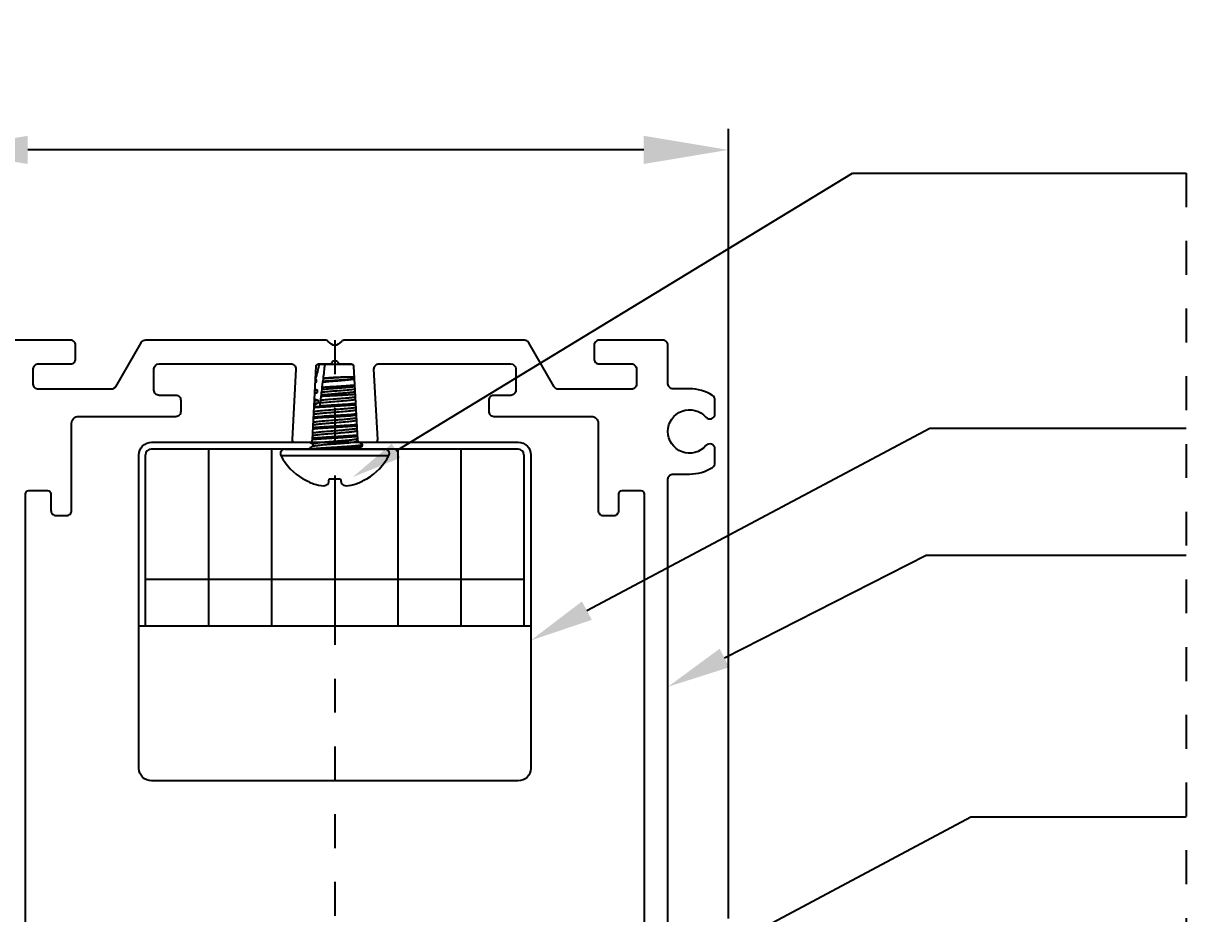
# Model space of a CAD drawing. Extents: x -5.1 to 5.8, y -1.4 to 4.4.
# Drawn here: x -0.919 to 2.579, y 1.807 to 4.435 of the extents above; entities that cross this region are included whole.
import ezdxf
from ezdxf import colors
from ezdxf.entities.mleader import LeaderData, LeaderLine
from ezdxf.math import Vec2, Vec3

# ---------------------------------------------------------------- set-up
doc = ezdxf.new("R2010")
doc.units = 0
doc.header["$LTSCALE"] = 0.5
doc.header["$MEASUREMENT"] = 0
doc.linetypes.add('PHANTOM', pattern=[0.5, 0.25, -0.05, 0.05, -0.05, 0.05, -0.05])
doc.layers.get('Defpoints').update_dxf_attribs({"linetype": 'CONTINUOUS'})
doc.layers.add('Construction', color=60, linetype='PHANTOM', plot=False)
doc.layers.add('CUST DWG', color=60, linetype='CONTINUOUS', lineweight=20)
for name, color, linetype in [('Driver', 210, 'CONTINUOUS'), ('FAB DWG', 221, 'CONTINUOUS'), ('Hardware', 242, 'CONTINUOUS'), ('Housing', 150, 'CONTINUOUS')]:
    doc.layers.add(name, color=color, linetype=linetype)
doc.styles.add('LSAD_Standard', font='arial.ttf')
doc.styles.get("Standard").update_dxf_attribs({"font": 'arial.ttf'})
doc.dimstyles.new('LSAD_CustDims', dxfattribs={"dimtxt": 1, "dimasz": 1, "dimexe": 0.0625, "dimexo": 0.042969, "dimgap": 0.0625, "dimtad": 0, "dimtih": 1, "dimtoh": 1, "dimdec": 3, "dimzin": 0, "dimdsep": 46, "dimlunit": 4, "dimtxsty": 'Standard', "dimcen": 0.125, "dimclrd": 256, "dimclre": 256, "dimclrt": 256, "dimadec": 0, "dimazin": 0, "dimtfac": 1, "dimtdec": 3, "dimtix": 1, "dimtofl": 0, "dimtmove": 0, "dimatfit": 3, "dimfxl": 1, "dimfrac": 2, "dimtolj": 1, "dimtzin": 0, "dimarcsym": 0})

# ---------------------------------------------------------------- blocks, each defined once
blk = doc.blocks.new('*D3')
at = {"layer": 'CUST DWG', "lineweight": -2, "ltscale": 0.5, "transparency": 16777216}
for p, q in [((-1.1569, 1.7916), (-1.1569, 4.1245)), ((1.1619, 1.7916), (1.1619, 4.1245)), ((-1.1569, 4.062), (-1.4069, 4.062)), ((0.9119, 4.062), (-0.9069, 4.062))]:
    blk.add_line(p, q, dxfattribs=at)
at = {"layer": 'CUST DWG', "ltscale": 0.5, "transparency": 16777216}
for points in [[(-0.9069, 4.1036), (-0.9069, 4.0203), (-1.1569, 4.062)], [(0.9119, 4.1036), (0.9119, 4.0203), (1.1619, 4.062)]]:
    blk.add_solid(points, dxfattribs=at)
at = {"layer": 'Defpoints', "color": 0, "ltscale": 0.5, "transparency": 16777216}
for p in [(-1.1569, 4.062), (-1.1569, 1.7487), (1.1619, 1.7487)]:
    blk.add_point(p, dxfattribs=at)
at = {"layer": 'CUST DWG', "ltscale": 0.5, "transparency": 16777216, "insert": (-2.6509, 4.062), "char_height": 0.25, "width": 2.49899, "attachment_point": 5}
blk.add_mtext('\\A1;2 3/8" CEILING OPENING', dxfattribs=at)

msp = doc.modelspace()

# ---------------------------------------------------------------- linework, layer by layer
at = {"layer": 'Construction', "ltscale": 0.5, "transparency": 16777216}
for p, q in [((2.514, 3.9933), (2.5139, -1.27)), ((0, 3.5), (0, 0))]:
    msp.add_line(p, q, dxfattribs=at)
at = {"layer": 'Driver', "transparency": 16777216}
for p, q in [((-0.5592, 2.6551), (-0.5592, 3.1614)), ((0.5408, 3.1784), (-0.5422, 3.1784)), ((-0.3731, 3.1784), (-0.3731, 2.6551)), ((-0.1869, 3.1784), (-0.1869, 2.6551)), ((0.1855, 3.1784), (0.1855, 2.6551)), ((0.3717, 3.1784), (0.3717, 2.6551)), ((0.5578, 3.1614), (0.5578, 2.6551)), ((0, 3.0903), (0, 2.6551)), ((0.5578, 2.7931), (-0.5592, 2.7931)), ((0.5778, 2.6551), (-0.5792, 2.6551))]:
    msp.add_line(p, q, dxfattribs=at)
msp.add_lwpolyline([(-0.5785, 2.2354), (-0.5785, 3.1614, -0.414214), (-0.5415, 3.1984), (0.5415, 3.1984, -0.414214), (0.5785, 3.1614), (0.5785, 2.2354, -0.414214), (0.5415, 2.1984), (-0.5415, 2.1984, -0.414214)], format="xyb", close=True, dxfattribs=at)
for centre, start, end in [((-0.5422, 3.1614), 90, 180), ((0.5408, 3.1614), 0, 90)]:
    msp.add_arc(centre, 0.017, start, end, dxfattribs=at)
at = {"layer": 'Hardware', "linetype": 'Continuous', "lineweight": 25, "transparency": 16777216}
for p, q in [((-0.0462, 3.4284), (-0.0523, 3.4284)), ((-0.0289, 3.4284), (-0.0462, 3.4284)), ((0.0523, 3.4284), (-0.0289, 3.4284)), ((-0.0372, 3.3604), (-0.0353, 3.3765)), ((-0.035, 3.3787), (-0.034, 3.3866)), ((0.0566, 3.391), (0.0226, 3.391)), ((-0.0428, 3.3154), (-0.0418, 3.3233)), ((-0.0405, 3.3336), (-0.0399, 3.3392)), ((-0.0389, 3.347), (-0.0379, 3.355)), ((-0.0443, 3.3034), (-0.0612, 3.3034)), ((-0.0443, 3.3034), (-0.0439, 3.3064)), ((0.0651, 3.2331), (0.0651, 3.2405)), ((-0.0651, 3.194), (-0.0651, 3.1866)), ((0.0651, 3.2018), (0.0651, 3.2093)), ((0.082, 3.1881), (0.082, 3.1921)), ((-0.1595, 3.1592), (0.1595, 3.1592)), ((-0.148, 3.1784), (0.148, 3.1784)), ((-0.0948, 3.0903), (-0.0933, 3.0903)), ((-0.0193, 3.0758), (-0.0167, 3.0903)), ((-0.0167, 3.0903), (0.0167, 3.0903)), ((0.0167, 3.0903), (0.0193, 3.0758)), ((0.0933, 3.0903), (0.0948, 3.0903))]:
    msp.add_line(p, q, dxfattribs=at)
for centre, radius, start, end in [((-0.148, 3.1653), 0.013, 90, 207.9938), ((0, 3.244), 0.1806, 207.9938, 238.3387), ((0, 3.244), 0.1806, 301.6613, 332.0062), ((0.148, 3.1653), 0.013, 332.0062, 90), ((-0.0004, 3.2462), 0.1815, 239.229, 249.8813), ((0.0004, 3.2462), 0.1815, 290.1187, 300.771), ((-0.0169, 3.2198), 0.1512, 252.3082, 263.939), ((-0.0439, 3.1111), 0.0431, 284.8076, 304.868), ((0.0439, 3.1111), 0.0431, 235.132, 255.1924), ((0.0169, 3.2198), 0.1512, 276.061, 287.6918)]:
    msp.add_arc(centre, radius, start, end, dxfattribs=at)
for start_param, end_param in [(5.267834, 5.285097), (5.338078, 5.356179), (5.412021, 5.431208)]:
    msp.add_ellipse((0, 3.6638), major_axis=(0, -0.5301), ratio=0.122785, start_param=start_param, end_param=end_param, dxfattribs=at)
for points in [[(-0.0462, 3.4284), (-0.0499, 3.414), (-0.0536, 3.3996), (-0.0573, 3.3851)], [(-0.034, 3.3873), (-0.0323, 3.401), (-0.0306, 3.4147), (-0.0289, 3.4284)], [(-0.0547, 3.3765), (-0.0556, 3.376), (-0.0565, 3.3755), (-0.0574, 3.375)], [(-0.0574, 3.3762), (-0.0565, 3.3763), (-0.0556, 3.3764), (-0.0547, 3.3765)], [(-0.0573, 3.3851), (-0.0567, 3.3848), (-0.056, 3.3846), (-0.0553, 3.3843)], [(-0.057, 3.384), (-0.0564, 3.3841), (-0.0559, 3.3842), (-0.0553, 3.3843)], [(-0.0353, 3.3765), (-0.0352, 3.3772), (-0.0351, 3.3779), (-0.035, 3.3787)], [(-0.034, 3.3866), (-0.034, 3.3868), (-0.034, 3.387), (-0.034, 3.3873)], [(0.0226, 3.391), (0.0153, 3.3905), (0.0078, 3.39), (0, 3.3896)], [(0, 3.3893), (0.0074, 3.3898), (0.0152, 3.3904), (0.0226, 3.391)], [(-0.0605, 3.3267), (-0.057, 3.3252), (-0.0534, 3.3238), (-0.0498, 3.3224)], [(-0.0593, 3.3561), (-0.0571, 3.3551), (-0.055, 3.3542), (-0.0528, 3.3533)], [(-0.0521, 3.3456), (-0.0544, 3.3444), (-0.0568, 3.3431), (-0.0592, 3.3418)], [(-0.0399, 3.3392), (-0.0277, 3.3402), (-0.0139, 3.3413), (0, 3.3423)], [(-0.0603, 3.321), (-0.0577, 3.3215), (-0.0543, 3.3219), (-0.0498, 3.3224)], [(-0.0645, 3.2182), (-0.0649, 3.2179), (-0.0654, 3.2176), (-0.0658, 3.2174)], [(-0.0654, 3.2251), (-0.0653, 3.225), (-0.0652, 3.225), (-0.0651, 3.2249)], [(0.0645, 3.2402), (0.0645, 3.2402), (0.0645, 3.2402), (0.0646, 3.2402)], [(0.0645, 3.2089), (0.0651, 3.2093), (0.0656, 3.2096), (0.0662, 3.2099)]]:
    msp.add_open_spline(points, degree=3, dxfattribs=at)
for points, knots in [([(-0.0379, 3.355), (-0.0378, 3.3561), (-0.0376, 3.3572), (-0.0375, 3.3583), (-0.0374, 3.359), (-0.0373, 3.3597), (-0.0372, 3.3604)], [0, 0, 0, 0, 0.0001874354, 0.0001874354, 0.0001874354, 0.0003074882, 0.0003074882, 0.0003074882, 0.0003074882]), ([(-0.0379, 3.355), (-0.0323, 3.3555), (-0.0261, 3.3561), (-0.0131, 3.3571), (-0.0064, 3.3576), (0, 3.3581)], [0, 0, 0, 0, 0.5, 0.5, 1, 1, 1, 1]), ([(0, 3.3627), (-0.0065, 3.3624), (-0.013, 3.362), (-0.0256, 3.3612), (-0.0316, 3.3608), (-0.0372, 3.3604)], [0, 0, 0, 0, 0.5, 0.5, 1, 1, 1, 1]), ([(-0.0353, 3.3765), (-0.0299, 3.377), (-0.0242, 3.3776), (-0.0124, 3.3786), (-0.0062, 3.3792), (0, 3.3796)], [0, 0, 0, 0, 0.5, 0.5, 1, 1, 1, 1]), ([(-0.035, 3.3787), (-0.0297, 3.3792), (-0.0239, 3.3797), (-0.012, 3.3806), (-0.0059, 3.3811), (0, 3.3815)], [0, 0, 0, 0, 0.5, 0.5, 1, 1, 1, 1]), ([(0, 3.3896), (-0.006, 3.3892), (-0.0118, 3.3888), (-0.0233, 3.3881), (-0.0288, 3.3877), (-0.034, 3.3873)], [0, 0, 0, 0, 0.5, 0.5, 1, 1, 1, 1]), ([(-0.034, 3.3866), (-0.0288, 3.3871), (-0.0232, 3.3876), (-0.0116, 3.3885), (-0.0057, 3.3889), (0, 3.3893)], [0, 0, 0, 0, 0.5, 0.5, 1, 1, 1, 1]), ([(0, 3.3815), (0.0081, 3.3821), (0.0167, 3.3827), (0.0328, 3.3841), (0.0402, 3.3848), (0.0492, 3.3858), (0.0519, 3.3861), (0.0551, 3.3865), (0.056, 3.3867), (0.0568, 3.3868)], [0, 0, 0, 0, 0.25, 0.25, 0.5, 0.5, 0.625, 0.625, 0.675609, 0.675609, 0.675609, 0.675609]), ([(0, 3.3796), (0.0018, 3.3798), (0.0055, 3.3801), (0.0109, 3.3805), (0.0163, 3.381), (0.0217, 3.3815), (0.0269, 3.382), (0.0319, 3.3826), (0.0368, 3.3831), (0.0414, 3.3836), (0.0456, 3.3841), (0.0495, 3.3846), (0.0531, 3.3852), (0.0555, 3.3855), (0.0567, 3.3857), (0.0569, 3.3857)], [0, 0, 0, 0, 0.048648, 0.0972962, 0.1472754, 0.1972547, 0.2473158, 0.2973769, 0.3488876, 0.4003983, 0.4505383, 0.5006782, 0.5522771, 0.6038759, 0.6151307, 0.6151307, 0.6151307, 0.6151307]), ([(0.0579, 3.3667), (0.0575, 3.3667), (0.0559, 3.3665), (0.0529, 3.3663), (0.0487, 3.3659), (0.0441, 3.3655), (0.0392, 3.3652), (0.034, 3.3648), (0.0286, 3.3644), (0.0228, 3.364), (0.0162, 3.3636), (0.0085, 3.3632), (0.0029, 3.3629), (0, 3.3627)], [0.4022484, 0.4022484, 0.4022484, 0.4022484, 0.419958, 0.4726258, 0.5252936, 0.5794574, 0.6336212, 0.686859, 0.7400967, 0.7948807, 0.8496647, 0.9243125, 1, 1, 1, 1]), ([(0, 3.3581), (0.0028, 3.3583), (0.0083, 3.3587), (0.0167, 3.3593), (0.0248, 3.36), (0.0326, 3.3607), (0.0399, 3.3614), (0.0463, 3.362), (0.0519, 3.3627), (0.0556, 3.3632), (0.0575, 3.3634), (0.058, 3.3635)], [0, 0, 0, 0, 0.0884382, 0.1792117, 0.2716125, 0.3648493, 0.4580862, 0.550487, 0.6412605, 0.7296987, 0.7674109, 0.7674109, 0.7674109, 0.7674109]), ([(-0.059, 3.3446), (-0.0583, 3.3448), (-0.0562, 3.3451), (-0.0536, 3.3454), (-0.0521, 3.3456)], [0.5877593, 0.5877593, 0.5877593, 0.5877593, 0.7529688, 1, 1, 1, 1]), ([(-0.0586, 3.3525), (-0.0584, 3.3526), (-0.0582, 3.3526), (-0.0564, 3.3529), (-0.0547, 3.3531), (-0.0528, 3.3533)], [0.7097901, 0.7097901, 0.7097901, 0.7097901, 0.75, 0.75, 1, 1, 1, 1]), ([(-0.0418, 3.3233), (-0.0416, 3.325), (-0.0414, 3.3268), (-0.0412, 3.3286), (-0.041, 3.3295), (-0.0409, 3.3304), (-0.0408, 3.3313), (-0.0407, 3.3321), (-0.0406, 3.3328), (-0.0405, 3.3336)], [0, 0, 0, 0, 0.0003045363, 0.0003045363, 0.0003045363, 0.0004568481, 0.0004568481, 0.0004568481, 0.000587397, 0.000587397, 0.000587397, 0.000587397]), ([(-0.0418, 3.3233), (-0.0359, 3.3239), (-0.0291, 3.3245), (-0.0147, 3.3258), (-0.0072, 3.3263), (0, 3.3268)], [0, 0, 0, 0, 0.5, 0.5, 1, 1, 1, 1]), ([(0, 3.3359), (-0.0071, 3.3355), (-0.0141, 3.3352), (-0.0277, 3.3344), (-0.0344, 3.334), (-0.0405, 3.3336)], [0, 0, 0, 0, 0.5, 0.5, 1, 1, 1, 1]), ([(-0.0399, 3.3392), (-0.0398, 3.3396), (-0.0398, 3.34), (-0.0397, 3.3404), (-0.0396, 3.3411), (-0.0395, 3.3419), (-0.0394, 3.3427), (-0.0392, 3.3442), (-0.0391, 3.3456), (-0.0389, 3.347)], [0.0000695081, 0.0000695081, 0.0000695081, 0.0000695081, 0.0001386637, 0.0001386637, 0.0001386637, 0.0002773283, 0.0002773283, 0.0002773283, 0.0005446923, 0.0005446923, 0.0005446923, 0.0005446923]), ([(-0.0389, 3.347), (-0.0332, 3.3476), (-0.0268, 3.3482), (-0.0135, 3.3493), (-0.0066, 3.3498), (0, 3.3503)], [0, 0, 0, 0, 0.5, 0.5, 1, 1, 1, 1]), ([(0, 3.3503), (0.0081, 3.3508), (0.0167, 3.3515), (0.0328, 3.3529), (0.0402, 3.3536), (0.0492, 3.3546), (0.0519, 3.3549), (0.0558, 3.3554), (0.0572, 3.3556), (0.0585, 3.3558)], [0, 0, 0, 0, 0.25, 0.25, 0.5, 0.5, 0.625, 0.625, 0.7115716, 0.7115716, 0.7115716, 0.7115716]), ([(0, 3.3423), (0.0036, 3.3425), (0.0091, 3.3429), (0.0164, 3.3435), (0.022, 3.3439), (0.0279, 3.3444), (0.0338, 3.3449), (0.0396, 3.3454), (0.0451, 3.346), (0.0502, 3.3465), (0.0548, 3.347), (0.0576, 3.3473), (0.0589, 3.3475)], [0, 0, 0, 0, 0.0834251, 0.1260067, 0.1685884, 0.2182514, 0.2679144, 0.3190165, 0.3701187, 0.4198424, 0.4695662, 0.5164043, 0.5164043, 0.5164043, 0.5164043]), ([(0.0593, 3.3395), (0.0582, 3.3394), (0.0555, 3.3392), (0.0509, 3.3388), (0.0456, 3.3385), (0.04, 3.3381), (0.034, 3.3377), (0.0278, 3.3373), (0.0201, 3.3369), (0.0108, 3.3364), (0.0036, 3.336), (0, 3.3359)], [0.4627175, 0.4627175, 0.4627175, 0.4627175, 0.5038226, 0.5579182, 0.6120137, 0.6652134, 0.718413, 0.7731576, 0.8279021, 0.9131695, 1, 1, 1, 1]), ([(0, 3.3268), (0.0028, 3.327), (0.0083, 3.3274), (0.0167, 3.3281), (0.0248, 3.3287), (0.0326, 3.3294), (0.0399, 3.3301), (0.0463, 3.3308), (0.0519, 3.3314), (0.0564, 3.332), (0.0587, 3.3324), (0.0597, 3.3326)], [0, 0, 0, 0, 0.0884352, 0.1792057, 0.2716034, 0.3648371, 0.4580708, 0.5504685, 0.641239, 0.7296742, 0.8086575, 0.8086575, 0.8086575, 0.8086575]), ([(0, 3.319), (0.0081, 3.3196), (0.0167, 3.3202), (0.0328, 3.3216), (0.0402, 3.3223), (0.0492, 3.3233), (0.0519, 3.3236), (0.0565, 3.3242), (0.0584, 3.3245), (0.0601, 3.3248), (0.0601, 3.3248), (0.0601, 3.3248)], [0, 0, 0, 0, 0.25, 0.25, 0.5, 0.5, 0.625, 0.625, 0.75, 0.75, 0.7515923, 0.7515923, 0.7515923, 0.7515923]), ([(-0.062, 3.2893), (-0.0614, 3.2895), (-0.0608, 3.2896), (-0.0584, 3.2901), (-0.0565, 3.2904), (-0.0519, 3.2909), (-0.0492, 3.2913), (-0.0402, 3.2923), (-0.0328, 3.293), (-0.0167, 3.2944), (-0.0081, 3.295), (0, 3.2956)], [0.1944475, 0.1944475, 0.1944475, 0.1944475, 0.25, 0.25, 0.375, 0.375, 0.5, 0.5, 0.75, 0.75, 1, 1, 1, 1]), ([(-0.0614, 3.3011), (-0.0603, 3.3012), (-0.0568, 3.3015), (-0.0502, 3.302), (-0.0411, 3.3027), (-0.0313, 3.3034), (-0.021, 3.3041), (-0.0105, 3.3047), (-0.0035, 3.3051), (0, 3.3053)], [0.4966508, 0.4966508, 0.4966508, 0.4966508, 0.5296362, 0.6085858, 0.6882465, 0.7679072, 0.8468569, 0.9244221, 1, 1, 1, 1]), ([(-0.049, 3.3147), (-0.0524, 3.313), (-0.0557, 3.3113), (-0.0591, 3.3095), (-0.0597, 3.3092), (-0.0603, 3.3089), (-0.061, 3.3086)], [0, 0, 0, 0, 0.0002885862, 0.0002885862, 0.0002885862, 0.0003427105, 0.0003427105, 0.0003427105, 0.0003427105]), ([(-0.0607, 3.3131), (-0.0602, 3.3132), (-0.0584, 3.3135), (-0.0547, 3.314), (-0.0509, 3.3145), (-0.049, 3.3147)], [0.397005, 0.397005, 0.397005, 0.397005, 0.5169233, 0.7561037, 1, 1, 1, 1]), ([(-0.0439, 3.3064), (-0.0438, 3.3072), (-0.0437, 3.308), (-0.0436, 3.3087), (-0.0435, 3.3099), (-0.0433, 3.311), (-0.0432, 3.3122), (-0.043, 3.3133), (-0.0429, 3.3144), (-0.0428, 3.3154)], [0, 0, 0, 0, 0.0001386643, 0.0001386643, 0.0001386643, 0.0003506124, 0.0003506124, 0.0003506124, 0.0005626753, 0.0005626753, 0.0005626753, 0.0005626753]), ([(-0.0439, 3.3064), (-0.0372, 3.3069), (-0.0299, 3.3074), (-0.015, 3.3084), (-0.0074, 3.3088), (0, 3.3092)], [0, 0, 0, 0, 0.5, 0.5, 1, 1, 1, 1]), ([(-0.0428, 3.3154), (-0.0369, 3.316), (-0.0299, 3.3167), (-0.0151, 3.3179), (-0.0074, 3.3185), (0, 3.319)], [0, 0, 0, 0, 0.5, 0.5, 1, 1, 1, 1]), ([(0, 3.3092), (0.0035, 3.3094), (0.0105, 3.3098), (0.021, 3.3105), (0.0313, 3.3112), (0.0411, 3.3118), (0.0502, 3.3125), (0.0566, 3.3131), (0.0599, 3.3134), (0.0607, 3.3134)], [0, 0, 0, 0, 0.0755779, 0.1531431, 0.2320928, 0.3117535, 0.3914142, 0.4703638, 0.4962276, 0.4962276, 0.4962276, 0.4962276]), ([(0, 3.3053), (0.0102, 3.3059), (0.021, 3.3066), (0.0413, 3.3079), (0.0507, 3.3087), (0.0592, 3.3094), (0.06, 3.3095), (0.0609, 3.3095)], [0, 0, 0, 0, 0.25, 0.25, 0.5, 0.5, 0.529983, 0.529983, 0.529983, 0.529983]), ([(0, 3.2956), (0.0028, 3.2958), (0.0083, 3.2962), (0.0167, 3.2968), (0.0248, 3.2975), (0.0326, 3.2982), (0.0399, 3.2989), (0.0463, 3.2995), (0.0519, 3.3002), (0.0565, 3.3008), (0.0595, 3.3013), (0.0609, 3.3015), (0.0613, 3.3016)], [0, 0, 0, 0, 0.0884346, 0.1792045, 0.2716016, 0.3648347, 0.4580677, 0.5504648, 0.6412347, 0.7296693, 0.8181039, 0.8560364, 0.8560364, 0.8560364, 0.8560364]), ([(0, 3.2878), (0.0081, 3.2883), (0.0167, 3.289), (0.0328, 3.2904), (0.0402, 3.2911), (0.0492, 3.2921), (0.0519, 3.2924), (0.0565, 3.293), (0.0584, 3.2933), (0.0607, 3.2937), (0.0612, 3.2938), (0.0617, 3.2939)], [0, 0, 0, 0, 0.25, 0.25, 0.5, 0.5, 0.625, 0.625, 0.75, 0.75, 0.7978714, 0.7978714, 0.7978714, 0.7978714]), ([(-0.0645, 3.2494), (-0.064, 3.2496), (-0.063, 3.2501), (-0.0602, 3.2507), (-0.0565, 3.2513), (-0.0519, 3.2519), (-0.0463, 3.2525), (-0.0399, 3.2532), (-0.0326, 3.2539), (-0.0248, 3.2546), (-0.0167, 3.2553), (-0.0083, 3.2559), (-0.0028, 3.2563), (0, 3.2565)], [0, 0, 0, 0, 0.091126, 0.181896, 0.270331, 0.358765, 0.449535, 0.541932, 0.635165, 0.728398, 0.820796, 0.911565, 1, 1, 1, 1]), ([(-0.0637, 3.2576), (-0.0628, 3.2579), (-0.0616, 3.2582), (-0.0584, 3.2588), (-0.0565, 3.2591), (-0.0519, 3.2597), (-0.0492, 3.26), (-0.0402, 3.261), (-0.0328, 3.2617), (-0.0167, 3.2631), (-0.0081, 3.2638), (0, 3.2643)], [0.1303493, 0.1303493, 0.1303493, 0.1303493, 0.25, 0.25, 0.375, 0.375, 0.5, 0.5, 0.75, 0.75, 1, 1, 1, 1]), ([(-0.063, 3.2697), (-0.0615, 3.2698), (-0.0575, 3.2702), (-0.0502, 3.2708), (-0.0411, 3.2715), (-0.0313, 3.2722), (-0.021, 3.2729), (-0.0105, 3.2735), (-0.0035, 3.2739), (0, 3.2741)], [0.47809, 0.47809, 0.47809, 0.47809, 0.5296362, 0.6085858, 0.6882465, 0.7679072, 0.8468569, 0.9244221, 1, 1, 1, 1]), ([(-0.0628, 3.2736), (-0.0614, 3.2737), (-0.0598, 3.2739), (-0.0507, 3.2747), (-0.0413, 3.2754), (-0.021, 3.2768), (-0.0103, 3.2774), (0, 3.278)], [0.4473601, 0.4473601, 0.4473601, 0.4473601, 0.5, 0.5, 0.75, 0.75, 1, 1, 1, 1]), ([(-0.0624, 3.2814), (-0.0617, 3.2816), (-0.06, 3.282), (-0.0565, 3.2826), (-0.0519, 3.2831), (-0.0463, 3.2838), (-0.0399, 3.2845), (-0.0326, 3.2852), (-0.0248, 3.2858), (-0.0167, 3.2865), (-0.0083, 3.2872), (-0.0028, 3.2876), (0, 3.2878)], [0.1069577, 0.1069577, 0.1069577, 0.1069577, 0.1818961, 0.2703307, 0.3587653, 0.4495352, 0.5419323, 0.6351653, 0.7283984, 0.8207955, 0.9115654, 1, 1, 1, 1]), ([(0, 3.278), (0.0035, 3.2782), (0.0105, 3.2786), (0.021, 3.2792), (0.0313, 3.2799), (0.0411, 3.2806), (0.0502, 3.2813), (0.0572, 3.2819), (0.061, 3.2822), (0.0623, 3.2823)], [0, 0, 0, 0, 0.0755779, 0.1531431, 0.2320928, 0.3117535, 0.3914142, 0.4703638, 0.5143498, 0.5143498, 0.5143498, 0.5143498]), ([(0, 3.2741), (0.0102, 3.2747), (0.021, 3.2753), (0.0413, 3.2767), (0.0507, 3.2774), (0.0598, 3.2782), (0.0612, 3.2783), (0.0626, 3.2784)], [0, 0, 0, 0, 0.25, 0.25, 0.5, 0.5, 0.5495258, 0.5495258, 0.5495258, 0.5495258]), ([(0, 3.2643), (0.0028, 3.2645), (0.0083, 3.2649), (0.0167, 3.2656), (0.0248, 3.2662), (0.0326, 3.2669), (0.0399, 3.2676), (0.0463, 3.2683), (0.0519, 3.2689), (0.0565, 3.2695), (0.0602, 3.2701), (0.0622, 3.2706), (0.0629, 3.2708), (0.063, 3.2708)], [0, 0, 0, 0, 0.0884346, 0.1792045, 0.2716016, 0.3648347, 0.4580677, 0.5504648, 0.6412347, 0.7296693, 0.8181039, 0.9088738, 0.9162066, 0.9162066, 0.9162066, 0.9162066]), ([(0, 3.2565), (0.0081, 3.2571), (0.0167, 3.2577), (0.0328, 3.2591), (0.0402, 3.2598), (0.0492, 3.2608), (0.0519, 3.2611), (0.0565, 3.2617), (0.0584, 3.262), (0.0614, 3.2626), (0.0625, 3.2629), (0.0634, 3.2631)], [0, 0, 0, 0, 0.25, 0.25, 0.5, 0.5, 0.625, 0.625, 0.75, 0.75, 0.8565341, 0.8565341, 0.8565341, 0.8565341]), ([(-0.0661, 3.2108), (-0.0658, 3.2108), (-0.0634, 3.2111), (-0.0584, 3.2115), (-0.0502, 3.2122), (-0.0411, 3.2129), (-0.0313, 3.2136), (-0.021, 3.2143), (-0.0105, 3.2149), (0, 3.2155), (0.0105, 3.2161), (0.021, 3.2167), (0.0313, 3.2174), (0.0411, 3.2181), (0.0502, 3.2188), (0.0584, 3.2195), (0.0632, 3.2199), (0.0655, 3.2201), (0.0656, 3.2201)], [0.1945506, 0.1945506, 0.1945506, 0.1945506, 0.2001443, 0.2402243, 0.2810197, 0.3221825, 0.3633452, 0.4041406, 0.4442206, 0.4832737, 0.5223268, 0.5624068, 0.6032021, 0.6443649, 0.6855277, 0.7263231, 0.7664031, 0.7688661, 0.7688661, 0.7688661, 0.7688661]), ([(-0.0651, 3.2253), (-0.0651, 3.226), (-0.0633, 3.2267), (-0.0584, 3.2276), (-0.0565, 3.2279), (-0.0519, 3.2284), (-0.0492, 3.2288), (-0.0402, 3.2298), (-0.0328, 3.2305), (-0.0167, 3.2319), (-0.0081, 3.2325), (0, 3.2331)], [0, 0, 0, 0, 0.25, 0.25, 0.375, 0.375, 0.5, 0.5, 0.75, 0.75, 1, 1, 1, 1]), ([(-0.0647, 3.2383), (-0.0627, 3.2385), (-0.0581, 3.2389), (-0.0502, 3.2395), (-0.0411, 3.2402), (-0.0313, 3.2409), (-0.021, 3.2416), (-0.0105, 3.2422), (-0.0035, 3.2426), (0, 3.2428)], [0.4588053, 0.4588053, 0.4588053, 0.4588053, 0.5296362, 0.6085858, 0.6882465, 0.7679072, 0.8468569, 0.9244221, 1, 1, 1, 1]), ([(-0.0645, 3.2422), (-0.0626, 3.2424), (-0.0605, 3.2426), (-0.0507, 3.2434), (-0.0413, 3.2441), (-0.021, 3.2455), (-0.0103, 3.2462), (0, 3.2467)], [0.4266281, 0.4266281, 0.4266281, 0.4266281, 0.5, 0.5, 0.75, 0.75, 1, 1, 1, 1]), ([(-0.0645, 3.2182), (-0.064, 3.2184), (-0.063, 3.2188), (-0.0602, 3.2195), (-0.0565, 3.2201), (-0.0519, 3.2206), (-0.0463, 3.2213), (-0.0399, 3.222), (-0.0326, 3.2227), (-0.0248, 3.2233), (-0.0167, 3.224), (-0.0083, 3.2247), (0, 3.2253), (0.0083, 3.2258), (0.0167, 3.2265), (0.0248, 3.2272), (0.0326, 3.2279), (0.0399, 3.2286), (0.0463, 3.2292), (0.0519, 3.2299), (0.0565, 3.2305), (0.0602, 3.2311), (0.063, 3.2317), (0.0647, 3.2324), (0.065, 3.2328), (0.0651, 3.2331)], [0, 0, 0, 0, 0.043507, 0.086844, 0.129067, 0.171289, 0.214626, 0.25874, 0.303253, 0.347767, 0.391881, 0.435218, 0.47744, 0.519662, 0.562999, 0.607113, 0.651627, 0.69614, 0.740254, 0.783591, 0.825813, 0.868036, 0.911373, 0.955487, 1, 1, 1, 1]), ([(0, 3.2467), (0.0035, 3.2469), (0.0105, 3.2473), (0.021, 3.248), (0.0313, 3.2487), (0.0411, 3.2493), (0.0502, 3.25), (0.0579, 3.2507), (0.0622, 3.2511), (0.064, 3.2512)], [0, 0, 0, 0, 0.0755779, 0.1531431, 0.2320928, 0.3117535, 0.3914142, 0.4703638, 0.5331387, 0.5331387, 0.5331387, 0.5331387]), ([(0, 3.2428), (0.0102, 3.2434), (0.021, 3.2441), (0.0413, 3.2454), (0.0507, 3.2462), (0.0604, 3.247), (0.0624, 3.2472), (0.0642, 3.2474)], [0, 0, 0, 0, 0.25, 0.25, 0.5, 0.5, 0.5699045, 0.5699045, 0.5699045, 0.5699045]), ([(0, 3.2331), (0.0028, 3.2333), (0.0083, 3.2337), (0.0167, 3.2343), (0.0248, 3.235), (0.0326, 3.2357), (0.0399, 3.2364), (0.0463, 3.237), (0.0519, 3.2377), (0.0565, 3.2383), (0.0602, 3.2389), (0.063, 3.2395), (0.064, 3.24), (0.0645, 3.2402)], [0, 0, 0, 0, 0.088435, 0.179204, 0.271602, 0.364835, 0.458068, 0.550465, 0.641235, 0.729669, 0.818104, 0.908874, 1, 1, 1, 1]), ([(-0.0645, 3.1869), (-0.0673, 3.1853), (-0.0722, 3.1824), (-0.0771, 3.1796), (-0.0791, 3.1784)], [0, 0, 0, 0, 0.581253, 1, 1, 1, 1]), ([(-0.076, 3.1784), (-0.0745, 3.1786), (-0.0716, 3.179), (-0.0656, 3.1796), (-0.0585, 3.1803), (-0.0502, 3.1809), (-0.0411, 3.1816), (-0.0313, 3.1823), (-0.021, 3.183), (-0.0105, 3.1837), (0, 3.1842), (0.0105, 3.1848), (0.021, 3.1855), (0.0313, 3.1862), (0.0411, 3.1868), (0.0502, 3.1875), (0.0584, 3.1882), (0.0654, 3.1889), (0.0712, 3.1895), (0.0759, 3.19), (0.0794, 3.1907), (0.0815, 3.1914), (0.0823, 3.192), (0.0817, 3.1924), (0.0814, 3.1926)], [0, 0, 0, 0, 0.045798, 0.09143, 0.138306, 0.184574, 0.231258, 0.277942, 0.32421, 0.369667, 0.413958, 0.45825, 0.503707, 0.549975, 0.596659, 0.643343, 0.689611, 0.735068, 0.779359, 0.823651, 0.869108, 0.915375, 0.96206, 1, 1, 1, 1]), ([(-0.0733, 3.1985), (-0.0732, 3.1984), (-0.0705, 3.1968), (-0.0677, 3.1952), (-0.0651, 3.1937)], [0.497943, 0.497943, 0.497943, 0.497943, 0.5186033, 1, 1, 1, 1]), ([(-0.0664, 3.2069), (-0.066, 3.2069), (-0.0635, 3.2071), (-0.0584, 3.2076), (-0.0502, 3.2083), (-0.0411, 3.209), (-0.0313, 3.2097), (-0.021, 3.2104), (-0.0105, 3.211), (0, 3.2116), (0.0105, 3.2122), (0.021, 3.2128), (0.0313, 3.2135), (0.0411, 3.2142), (0.0502, 3.2149), (0.0584, 3.2156), (0.0633, 3.216), (0.0657, 3.2162), (0.0659, 3.2163)], [0.2266781, 0.2266781, 0.2266781, 0.2266781, 0.2335969, 0.2736769, 0.3144723, 0.3556351, 0.3967979, 0.4375932, 0.4776732, 0.5167263, 0.5557794, 0.5958594, 0.6366548, 0.6778175, 0.7189803, 0.7597757, 0.7998557, 0.8036135, 0.8036135, 0.8036135, 0.8036135]), ([(-0.0651, 3.194), (-0.065, 3.1942), (-0.0647, 3.1947), (-0.063, 3.1954), (-0.0602, 3.196), (-0.0565, 3.1966), (-0.0519, 3.1972), (-0.0463, 3.1978), (-0.0399, 3.1985), (-0.0326, 3.1992), (-0.0248, 3.1999), (-0.0167, 3.2006), (-0.0083, 3.2012), (0, 3.2018), (0.0083, 3.2024), (0.0167, 3.2031), (0.0248, 3.2037), (0.0326, 3.2044), (0.0399, 3.2051), (0.0463, 3.2058), (0.0519, 3.2064), (0.0565, 3.207), (0.0602, 3.2076), (0.063, 3.2083), (0.064, 3.2087), (0.0645, 3.2089)], [0, 0, 0, 0, 0.044513, 0.088627, 0.131964, 0.174187, 0.216409, 0.259746, 0.30386, 0.348373, 0.392887, 0.437001, 0.480338, 0.52256, 0.564782, 0.608119, 0.652233, 0.696747, 0.74126, 0.785374, 0.828711, 0.870933, 0.913156, 0.956493, 1, 1, 1, 1]), ([(-0.0645, 3.1869), (-0.064, 3.1871), (-0.063, 3.1876), (-0.0602, 3.1882), (-0.0565, 3.1888), (-0.0519, 3.1894), (-0.0463, 3.19), (-0.0399, 3.1907), (-0.0326, 3.1914), (-0.0248, 3.1921), (-0.0167, 3.1928), (-0.0083, 3.1934), (0, 3.194), (0.0083, 3.1946), (0.0167, 3.1952), (0.0248, 3.1959), (0.0326, 3.1966), (0.0399, 3.1973), (0.0463, 3.198), (0.0519, 3.1986), (0.0565, 3.1992), (0.0602, 3.1998), (0.063, 3.2005), (0.0647, 3.2011), (0.065, 3.2016), (0.0651, 3.2018)], [0, 0, 0, 0, 0.043507, 0.086844, 0.129067, 0.171289, 0.214626, 0.25874, 0.303253, 0.347767, 0.391881, 0.435218, 0.47744, 0.519662, 0.562999, 0.607113, 0.651627, 0.69614, 0.740254, 0.783591, 0.825813, 0.868036, 0.911373, 0.955487, 1, 1, 1, 1]), ([(-0.0318, 3.1784), (-0.0255, 3.1788), (-0.0189, 3.1792), (-0.0057, 3.18), (0.0007, 3.1804), (0.0138, 3.1811), (0.0205, 3.1815), (0.0334, 3.1824), (0.0396, 3.1828), (0.0511, 3.1837), (0.0563, 3.1841), (0.0654, 3.1849), (0.0691, 3.1853), (0.0783, 3.1864), (0.082, 3.1873), (0.082, 3.1881)], [0, 0, 0, 0, 0.125, 0.125, 0.25, 0.25, 0.375, 0.375, 0.5, 0.5, 0.625, 0.625, 0.75, 0.75, 1, 1, 1, 1]), ([(0.0815, 3.1926), (0.0787, 3.1943), (0.0732, 3.1975), (0.0677, 3.2006), (0.0651, 3.2022)], [0, 0, 0, 0, 0.5186033, 1, 1, 1, 1]), ([(0.0656, 3.1784), (0.0677, 3.1796), (0.073, 3.1827), (0.0783, 3.1857), (0.0815, 3.1876)], [0, 0, 0, 0, 0.396595, 1, 1, 1, 1])]:
    msp.add_open_spline(points, degree=3, knots=knots, dxfattribs=at)
at = {"layer": 'Housing', "linetype": 'Continuous', "transparency": 16777216}
for points in [[(0.9834, 0.9181), (0.9834, 3.0895, -0.414214), (0.9984, 3.1045), (1.0474, 3.1045, 0.142851), (1.1151, 3.1242, 0.256203), (1.1221, 3.1369), (1.1221, 3.1787, 0.694078), (1.0957, 3.1885, -2.678512), (1.0957, 3.2724, 0.694078), (1.1221, 3.2822), (1.1221, 3.3241, 0.256203), (1.1151, 3.3367, 0.142851), (1.0474, 3.3565), (0.9984, 3.3565, -0.414214), (0.9834, 3.3715), (0.9834, 3.485, 0.414214), (0.9684, 3.5), (0.7804, 3.5, 0.414214), (0.7654, 3.485), (0.7654, 3.445, 0.414214), (0.7804, 3.43), (0.8754, 3.43, -0.414214), (0.8904, 3.415), (0.8904, 3.37, -0.414214), (0.8754, 3.355), (0.6607, 3.355, -0.267949), (0.6477, 3.3625), (0.5726, 3.4925, 0.267949), (0.5596, 3.5), (0.0293, 3.5, 0.176327), (0.0197, 3.4965), (0.0096, 3.4881, -0.36397), (-0.0096, 3.4881), (-0.0197, 3.4965, 0.176327), (-0.0293, 3.5), (-0.5596, 3.5, 0.267949), (-0.5726, 3.4925), (-0.6477, 3.3625, -0.267949), (-0.6607, 3.355), (-0.8754, 3.355, -0.414214), (-0.8904, 3.37), (-0.8904, 3.415, -0.414214), (-0.8754, 3.43), (-0.7804, 3.43, 0.414214), (-0.7654, 3.445), (-0.7654, 3.485, 0.414214), (-0.7804, 3.5), (-0.9684, 3.5, 0.414214)], [(-0.9134, 1.6157), (-0.9134, 3.0458, -0.414214), (-0.9034, 3.0558), (-0.8484, 3.0558, -0.414214), (-0.8384, 3.0458), (-0.8384, 2.9972, 0.414214), (-0.8234, 2.9822), (-0.7924, 2.9822, 0.414214), (-0.7774, 2.9972), (-0.7774, 3.255, -0.414214), (-0.7574, 3.275), (-0.4692, 3.275, 0.414214), (-0.4542, 3.29), (-0.4542, 3.322, 0.414214), (-0.4692, 3.337), (-0.5192, 3.337, -0.414214), (-0.5342, 3.352), (-0.5342, 3.415, -0.41409), (-0.5192, 3.43), (-0.1304, 3.43, -0.42981), (-0.1154, 3.4142), (-0.1264, 3.2068, 0.429529), (-0.1184, 3.1984), (-0.0744, 3.1984, 0.399063), (-0.0664, 3.206), (-0.0549, 3.4234, -0.399063), (-0.0479, 3.43), (-0.01, 3.43, -1), (0.01, 3.43), (0.0479, 3.43, -0.399063), (0.0549, 3.4234), (0.0664, 3.206, 0.399063), (0.0744, 3.1984), (0.1184, 3.1984, 0.429529), (0.1264, 3.2068), (0.1154, 3.4142, -0.42981), (0.1304, 3.43), (0.5192, 3.43, -0.41409), (0.5342, 3.415), (0.5342, 3.352, -0.414214), (0.5192, 3.337), (0.4692, 3.337, 0.414214), (0.4542, 3.322), (0.4542, 3.29, 0.414214), (0.4692, 3.275), (0.7574, 3.275, -0.414214), (0.7774, 3.255), (0.7774, 2.9972, 0.414214), (0.7924, 2.9822), (0.8234, 2.9822, 0.414214), (0.8384, 2.9972), (0.8384, 3.0458, -0.414214), (0.8484, 3.0558), (0.9034, 3.0558, -0.414214), (0.9134, 3.0458), (0.9134, 1.6157, -0.414214)]]:
    msp.add_lwpolyline(points, format="xyb", dxfattribs=at)

# ---------------------------------------------------------------- dimensions: what is measured, and where the dimension line sits
at = {"layer": 'CUST DWG', "ltscale": 0.5, "transparency": 16777216}
dim = msp.add_linear_dim(base=(-1.1569, 4.062), p1=(1.1619, 1.7487), p2=(-1.1569, 1.7487), angle=180, text='<> CEILING OPENING', dimstyle='LSAD_CustDims', override={"dimtxt": 0.25, "dimasz": 0.25}, dxfattribs=at)
dim.commit()
dim.dimension.update_dxf_attribs({"geometry": '*D3', "text_midpoint": (-2.6509, 4.062), "dimtype": 128})

# ---------------------------------------------------------------- leaders
ml = msp.add_multileader_mtext('Standard', dxfattribs=at)
ml.set_content('\\A1;DRIVER', color=256, style='LSAD_Standard')
ml.set_leader_properties()
ml.build(insert=Vec2(0, 0))
ml.multileader.update_dxf_attribs({"text_left_attachment_type": 2, "dogleg_length": 0.36, "arrow_head_size": 0.1875})
ctx = ml.context
ctx.base_point, ctx.char_height, ctx.arrow_head_size, ctx.landing_gap_size, ctx.plane_origin = Vec3(2.514, 3.2397), 0.1875, 0.1875, 0.09, Vec3(1.028, 3.7841)
ctx.left_attachment = 2
notes = []
notes.append((ctx, [(0, (1, 1, 0), (1.7568, 3.2397), (1, 0), 0.7572, [(0, [(0.5785, 2.6132)], 0, [])])]))
ctx.mtext.insert, ctx.mtext.width, ctx.mtext.defined_height, ctx.mtext.flow_direction = Vec3(2.604, 3.3334), 3.15153, 0.8541, 5
ml = msp.add_multileader_mtext('Standard', dxfattribs=at)
ml.set_content('\\A1;HOUSING', color=256, style='LSAD_Standard')
ml.set_leader_properties()
ml.build(insert=Vec2(0, 0))
ml.multileader.update_dxf_attribs({"dogleg_length": 0.36, "arrow_head_size": 0.1875})
ctx = ml.context
ctx.base_point, ctx.char_height, ctx.arrow_head_size, ctx.landing_gap_size, ctx.plane_origin = Vec3(2.514, 2.865), 0.1875, 0.1875, 0.09, Vec3(0.3167, 2.3302)
notes.append((ctx, [(0, (1, 1, 0), (1.7458, 2.865), (1, 0), 0.7682, [(0, [(0.9832, 2.4762)], 0, [])])]))
ctx.mtext.insert, ctx.mtext.width, ctx.mtext.defined_height, ctx.mtext.flow_direction = Vec3(2.604, 2.9603), 3.15153, 0.8541, 5
at = {"layer": 'FAB DWG', "transparency": 16777216}
ml = msp.add_multileader_mtext('Standard', dxfattribs=at)
ml.set_content('\\A1;#6-20 X {\\H0.7x;\\S1/4;}" SCREW (HW62014)', color=256)
ml.set_leader_properties()
ml.build(insert=Vec2(0, 0))
ml.multileader.update_dxf_attribs({"text_right_attachment_type": 6, "dogleg_length": 1.6812, "arrow_head_size": 0.15})
ctx = ml.context
ctx.base_point, ctx.char_height, ctx.arrow_head_size, ctx.landing_gap_size, ctx.plane_origin = Vec3(2.514, 3.9933), 0.188, 0.15, 0.09, Vec3(1.2379, 2.2079)
ctx.right_attachment = 6
notes.append((ctx, [(0, (1, 1, 0), (1.5283, 3.9933), (1, 0), 0.9857, [(1, [(0.0527, 3.0956)], 0, [])])]))
ctx.mtext.insert, ctx.mtext.width, ctx.mtext.defined_height, ctx.mtext.flow_direction = Vec3(2.604, 4.1149), 2.307685, 0.426, 5
at = {"layer": 'FAB DWG', "ltscale": 0.5, "transparency": 16777216}
ml = msp.add_multileader_mtext('Standard', dxfattribs=at)
ml.set_content('\\A1;8-32 x {\\H0.7x;\\S1/4;}" PAN\\PTYPE F (HW00814)', color=256, style='LSAD_Standard')
ml.set_leader_properties()
ml.build(insert=Vec2(0, 0))
ml.multileader.update_dxf_attribs({"text_left_attachment_type": 2, "dogleg_length": 0.36, "arrow_head_size": 0.1875})
ctx = ml.context
ctx.base_point, ctx.char_height, ctx.arrow_head_size, ctx.landing_gap_size, ctx.plane_origin = Vec3(2.5139, 2.0918), 0.1875, 0.1875, 0.09, Vec3(0.5674, 0.0797)
ctx.left_attachment = 2
notes.append((ctx, [(0, (1, 1, 0), (1.8782, 2.0918), (1, 0), 0.6358, [(0, [(0.7642, 1.4989)], 0, [])])]))
ctx.mtext.insert, ctx.mtext.width, ctx.mtext.defined_height, ctx.mtext.flow_direction = Vec3(2.6039, 2.3994), 3.15153, 0.8541, 5
for ctx, leaders in notes:
    for number, flags, end, landing, length, lines in leaders:
        leader = LeaderData()
        leader.index, (leader.has_last_leader_line, leader.has_dogleg_vector, leader.attachment_direction) = number, flags
        leader.last_leader_point, leader.dogleg_vector, leader.dogleg_length = Vec3(end), Vec3(landing), length
        for number, points, colour, breaks in lines:
            line = LeaderLine()
            line.index, line.vertices, line.color, line.breaks = number, Vec3.list(points), colors.encode_raw_color(colour), breaks
            leader.lines.append(line)
        ctx.leaders.append(leader)

doc.saveas('drawing.dxf')
